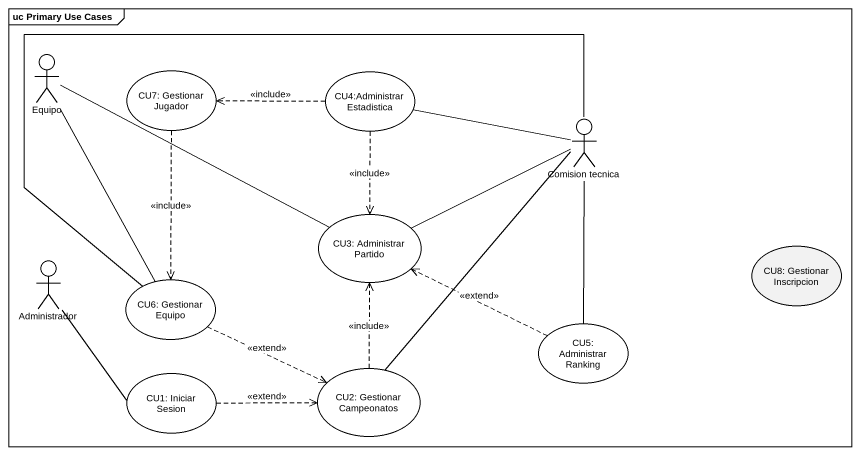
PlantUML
@startuml
mainframe uc Primary Use Cases
actor Equipo #FFFFFF
usecase "CU7: Gestionar Jugador" as CU7_Gestionar_Jugador #FFFFFF
usecase "CU4:Administrar Estadistica" as CU4_Administrar_Estadistica #FFFFFF
actor "Comision tecnica" as Comision_tecnica #FFFFFF
usecase "CU3: Administrar Partido" as CU3_Administrar_Partido #FFFFFF
actor Administrador #FFFFFF
usecase "CU8: Gestionar Inscripcion" as CU8_Gestionar_Inscripcion
usecase "CU6: Gestionar Equipo" as CU6_Gestionar_Equipo #FFFFFF
usecase "CU5: Administrar Ranking" as CU5_Administrar_Ranking #FFFFFF
usecase "CU1: Iniciar Sesion" as CU1_Iniciar_Sesion #FFFFFF
usecase "CU2: Gestionar Campeonatos" as CU2_Gestionar_Campeonatos #FFFFFF
CU7_Gestionar_Jugador ..> CU6_Gestionar_Equipo : <<include>>
CU4_Administrar_Estadistica .left.> CU7_Gestionar_Jugador : <<include>>
CU4_Administrar_Estadistica -right- Comision_tecnica
CU4_Administrar_Estadistica ..> CU3_Administrar_Partido : <<include>>
CU3_Administrar_Partido -left- Equipo
CU3_Administrar_Partido -right- Comision_tecnica
Administrador -- CU1_Iniciar_Sesion
CU6_Gestionar_Equipo -up- Equipo
CU6_Gestionar_Equipo -right- Comision_tecnica
CU6_Gestionar_Equipo .right.> CU2_Gestionar_Campeonatos : <<extend>>
CU5_Administrar_Ranking -up- Comision_tecnica
CU5_Administrar_Ranking .left.> CU3_Administrar_Partido : <<extend>>
CU1_Iniciar_Sesion .right.> CU2_Gestionar_Campeonatos : <<extend>>
CU2_Gestionar_Campeonatos -up- Comision_tecnica
CU2_Gestionar_Campeonatos .up.> CU3_Administrar_Partido : <<include>>
@enduml
